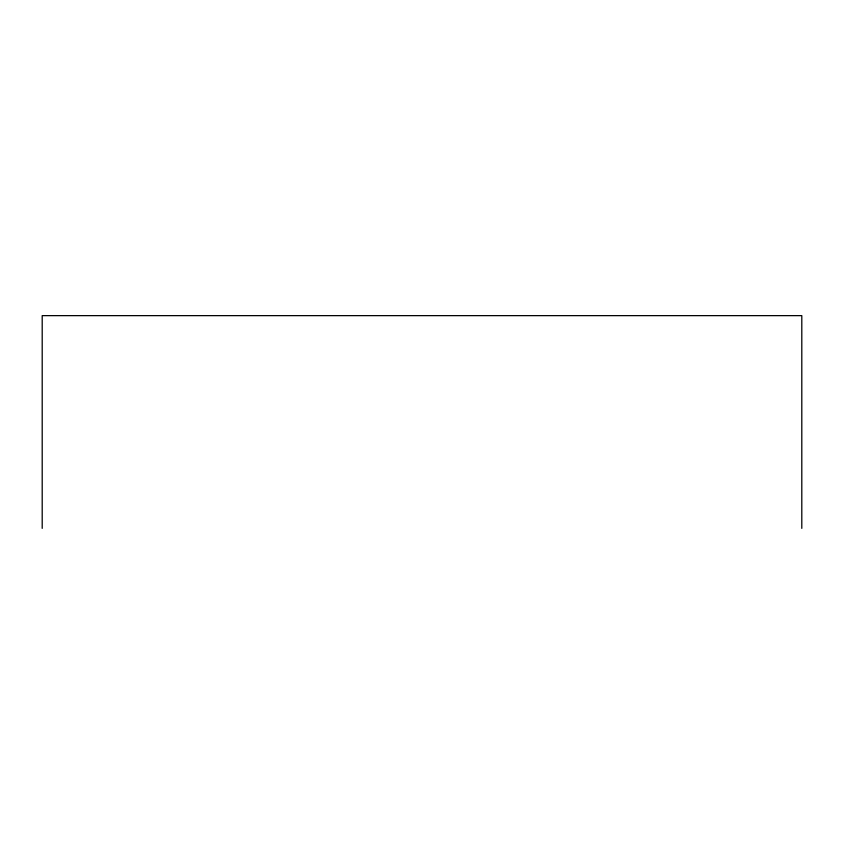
<?xml version="1.0" encoding="UTF-8"?>
<svg xmlns="http://www.w3.org/2000/svg" width="844" height="844" viewBox="0 0 844 844"><rect width="100%" height="100%" fill="white"/><g stroke="black" fill="none" stroke-linecap="round" stroke-linejoin="round"><path stroke-width="1.27" d="M801.8 528.365L801.8 315.635L42.2 315.635L42.2 528.365"/></g></svg>
